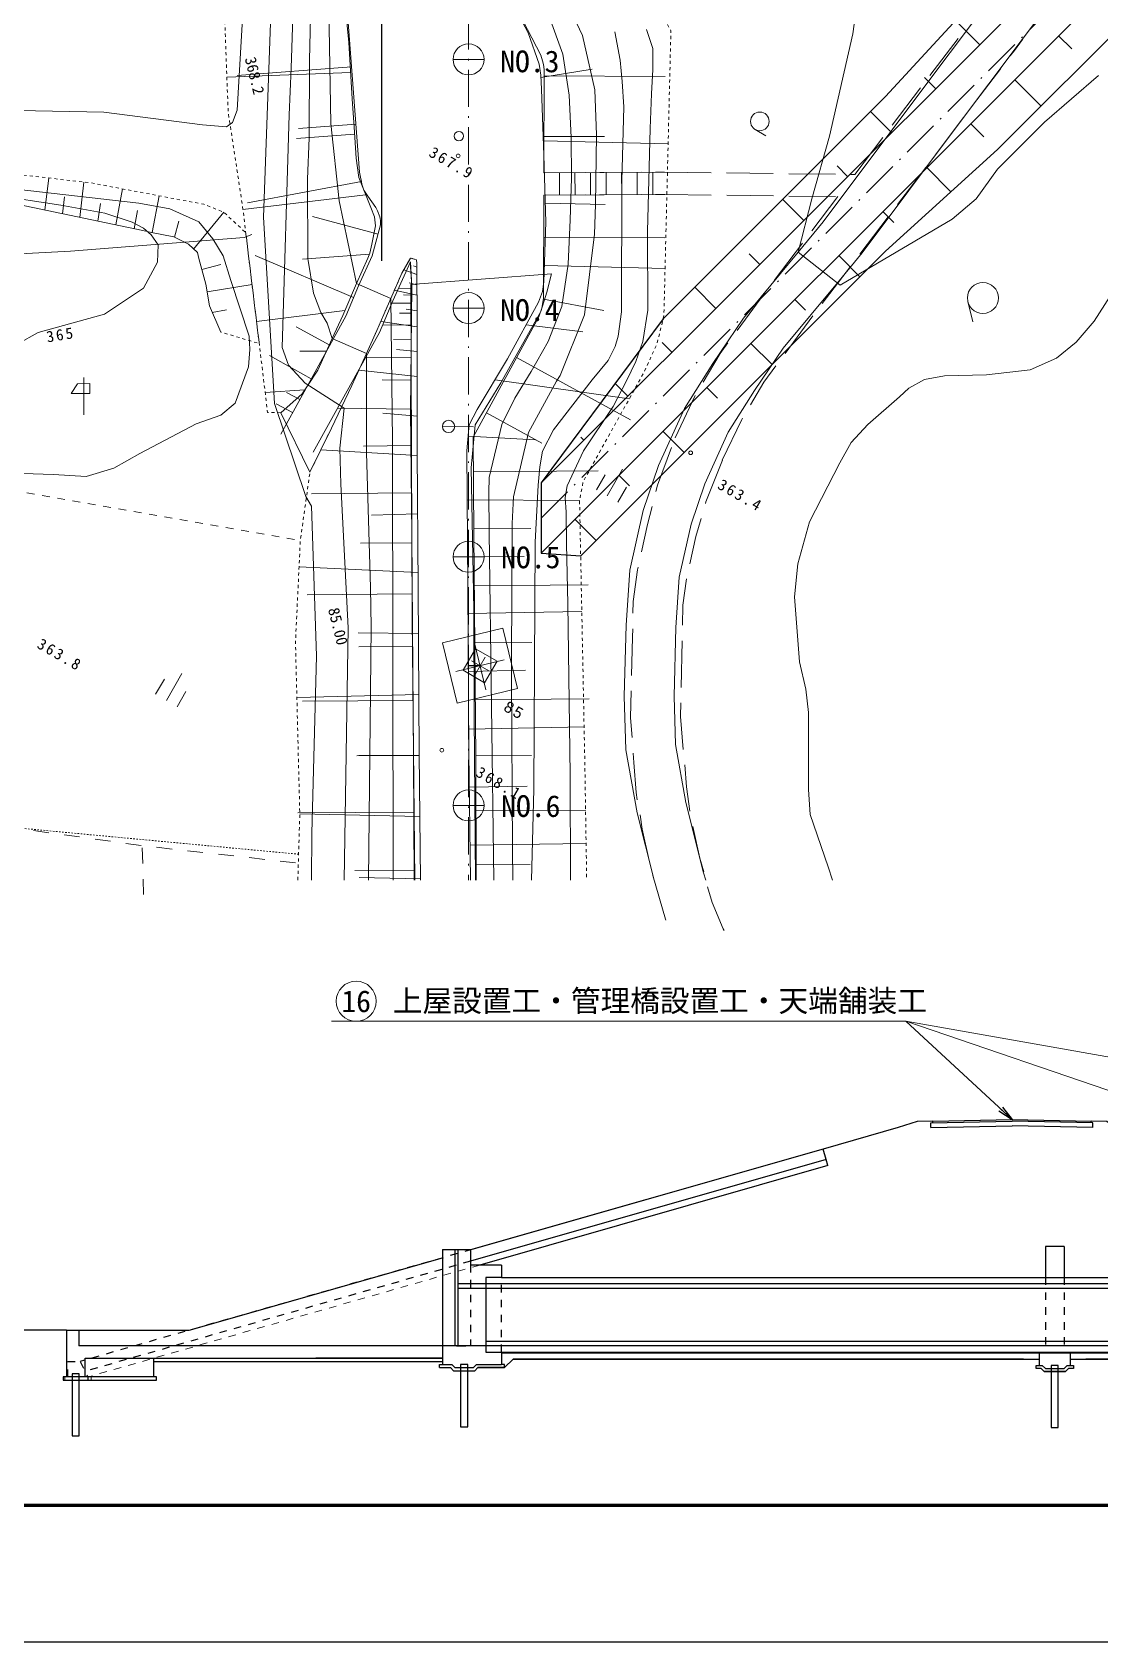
# Model space of a CAD drawing. Header units: millimetres. Extents: x -2078669 to -1085629, y -5987148 to 310365.
# Drawn here: x -1736653 to -1650778, y -4375452 to -4245998 of the extents above; entities that cross this region are included whole.
import ezdxf
from ezdxf.enums import TextEntityAlignment as Align

# ---------------------------------------------------------------- set-up
doc = ezdxf.new("R2010")
doc.units = ezdxf.units.MM
doc.header["$LTSCALE"] = 500
for name, pattern in [('561019', [1, 0.5, -0.5]), ('56201', [2.5, 1.25, -1.25]), ('56301', [0.5, 0.25, -0.25]), ('SXF_一点短鎖線', [9.25, 6, -1.5, 0.25, -1.5]), ('SXF_跳び破線', [12, 6, -6])]:
    doc.linetypes.add(name, pattern=pattern)
doc.layers.get('Defpoints').update_dxf_attribs({"color": 153})
for name, color, linetype, lineweight in [('1103000', 8, 'Continuous', 18), ('D-BGD', 7, 'Continuous', 13), ('D-BGD-数値図化', 7, 'Continuous', 13), ('D-BMK', 2, 'SXF_一点短鎖線', 13), ('D-BMK-HTXT', 7, 'Continuous', 13), ('D-BYP-STR1', 2, 'Continuous', 13), ('D-BYP-STR2', 6, 'Continuous', 25), ('D-BYP-STR3', 3, 'Continuous', 25), ('D-BYP-STR7', 2, 'Continuous', 13), ('D-BYP-STRA', 1, 'Continuous', 25), ('D-BYP-STRC', 1, 'Continuous', 13), ('D-TTL', 2, 'Continuous', 140), ('●予備設計_LP横断', 7, 'Continuous', 13)]:
    doc.layers.add(name, color=color, linetype=linetype, lineweight=lineweight)
doc.layers.add('D-WORK2', color=11, linetype='Continuous', plot=False)
doc.styles.add('MS ゴシック', font='MS Gothic.ttf')
doc.styles.add('ＭＳ ゴシック', font='MS Gothic.ttf')
doc.dimstyles.new('DIM-500-F', dxfattribs={"dimscale": 500, "dimtxt": 3.5, "dimasz": 2.5, "dimexe": 0, "dimexo": 2, "dimgap": 0.8, "dimtad": 1, "dimdec": 0, "dimzin": 0, "dimdsep": 46, "dimtxsty": 'MS ゴシック', "dimblk": 'OPEN', "dimcen": 0.1, "dimclrd": 256, "dimclre": 256, "dimclrt": 256, "dimaunit": 1, "dimadec": 4, "dimazin": 0, "dimtfac": 1, "dimtdec": 0, "dimtmove": 2, "dimatfit": 3, "dimldrblk": 'OPEN', "dimfxl": 1, "dimtolj": 1, "dimtzin": 0, "dimlwd": -1, "dimlwe": -1, "dimarcsym": 2})

# ---------------------------------------------------------------- blocks, each defined once
blk = doc.blocks.new('M2244_1')
at = {"layer": '1103000', "linetype": 'Continuous', "lineweight": 15}
blk.add_line((0, 0), (2.5, 0), dxfattribs=at)
blk.add_circle((2, 0), 0.5, dxfattribs=at)
blk = doc.blocks.new('M6334')
at = {"layer": '●予備設計_LP横断', "linetype": 'Continuous', "lineweight": 9}
for p, q in [((-1, -1.25), (-1, 0.15)), ((0, -1.25), (0, 1.25)), ((1, -1.25), (1, 0.15))]:
    blk.add_line(p, q, dxfattribs=at)
blk = doc.blocks.new('M6216')
at = {"layer": 'D-BGD-数値図化', "linetype": 'Continuous', "lineweight": 15}
for p, q in [((0.75, -1.3), (-0.75, 1.3)), ((-0.93, 0.61), (-0.97, -0.33))]:
    blk.add_line(p, q, dxfattribs=at)
at = {"layer": 'D-BGD-数値図化', "linetype": 'Continuous', "lineweight": 15, "flags": 128}
for points in [[(0.33, 0.42), (-0.97, -0.33)], [(-0.93, 0.61), (-0.07, 1.11)], [(-0.07, 1.11), (0.33, 0.42)]]:
    blk.add_lwpolyline(points, dxfattribs=at)
blk = doc.blocks.new('M6331')
at = {"layer": '●予備設計_LP横断', "linetype": 'Continuous', "lineweight": 9}
blk.add_line((0, -0.75), (1, -0.75), dxfattribs=at)
blk.add_circle((0, 0), 0.75, dxfattribs=at)
blk = doc.blocks.new('M7312')
at = {"layer": '●予備設計_LP横断', "linetype": 'Continuous', "lineweight": 20}
blk.add_circle((0, 0), 0.15, dxfattribs=at)
blk = doc.blocks.new('M5255')
at = {"layer": '●予備設計_LP横断', "linetype": 'Continuous', "lineweight": 15}
for p, q in [((-1, -1), (-1, 1)), ((-1, 1), (1, 1)), ((-0.8, 0), (0.8, 0)), ((0, -0.8), (0, 0.8)), ((1, -1), (1, 1)), ((-1, -1), (1, -1))]:
    blk.add_line(p, q, dxfattribs=at)
blk = doc.blocks.new('河川平面')
at = {"layer": 'D-BGD', "linetype": 'Continuous'}
for p, q in [((1646522, -2805984, 363586), (1648791, -2802998, 363563)), ((1652985, -2804413, 363554), (1653320, -2803972, 363550)), ((1653982, -2803074, 363533), (1653320, -2803972, 363550)), ((1599930, -2805739), (1589971, -2806111)), ((1600003, -2805286), (1590801, -2805983)), ((1615237, -2806139), (1619367, -2805472)), ((1615500, -2806016), (1625228, -2806049)), ((1649960, -2808395, 363586), (1652229, -2805409, 363562)), ((1643496, -2809964, 363618), (1645766, -2806979, 363594)), ((1600358, -2809885), (1595728, -2810234)), ((1646936, -2812378, 363618), (1649204, -2809391, 363594)), ((1600248, -2810712), (1595575, -2811046)), ((1615428, -2811239), (1625465, -2811486)), ((1615487, -2810876), (1620338, -2810885)), ((1640471, -2813945, 363650), (1642740, -2810960, 363626)), ((1575342, -2816813), (1575642, -2814225)), ((1615473, -2813810, 368400), (1625170, -2813755, 363640)), ((1615473, -2813810, 368400), (1618839, -2813791, 366748)), ((1616723, -2813802, 367786), (1616734, -2815599, 367788)), ((1617973, -2813795, 367173), (1617984, -2815592, 367175)), ((1619223, -2813788, 366559), (1619232, -2815585, 366562)), ((1619962, -2813784, 366197), (1623328, -2813765, 364544)), ((1620473, -2813782, 365946), (1620483, -2815578, 365948)), ((1621723, -2813774, 365332), (1621733, -2815571, 365335)), ((1622973, -2813767, 364719), (1622983, -2815564, 364722)), ((1624223, -2813760, 364105), (1624232, -2815557, 364108)), ((1624449, -2813759, 363994), (1625170, -2813755, 363640)), ((1625170, -2813755, 363640), (1628920, -2813802, 363642)), ((1630171, -2813817, 363643), (1633920, -2813864, 363646)), ((1635169, -2813879, 363647), (1638919, -2813925, 363649)), ((1640170, -2813942, 363650), (1640471, -2813945, 363650)), ((1643912, -2816359, 363649), (1646180, -2813372, 363626)), ((1578145, -2817398), (1578474, -2814553)), ((1581033, -2818000), (1581583, -2815101)), ((1601130, -2815569), (1591267, -2816765)), ((1600793, -2814506), (1591622, -2816213)), ((1615467, -2815606, 368410), (1625187, -2815552, 363640)), ((1615467, -2815606, 368410), (1618834, -2815587, 366758)), ((1619956, -2815581, 366207), (1623323, -2815563, 364555)), ((1624444, -2815556, 364004), (1625187, -2815552, 363640)), ((1625187, -2815552, 363640), (1628936, -2815599, 363645)), ((1630187, -2815614, 363647), (1633936, -2815661, 363653)), ((1576744, -2817105), (1576901, -2815747)), ((1579589, -2817699), (1579809, -2816263)), ((1582503, -2818307), (1582781, -2816843)), ((1583974, -2818611), (1584533, -2815660)), ((1615584, -2816247), (1620406, -2816368)), ((1635186, -2815677, 363654), (1638936, -2815723, 363660)), ((1637021, -2818481, 363684), (1639113, -2815725, 363660)), ((1585757, -2818991), (1586113, -2817690)), ((1587295, -2819939), (1589722, -2816979)), ((1602128, -2818746), (1596853, -2817328)), ((1640887, -2820340, 363681), (1643156, -2817354, 363657)), ((1615467, -2818997), (1625187, -2819024)), ((1633998, -2822465, 363719), (1636265, -2819477, 363693)), ((1600166, -2823824), (1592236, -2820464)), ((1601445, -2820341), (1596053, -2820746)), ((1587969, -2821589), (1589488, -2821194)), ((1605249, -2821998), (1604193, -2821618)), ((1605244, -2821398), (1604988, -2821297)), ((1615514, -2821254), (1625219, -2821493)), ((1637863, -2824322, 363713), (1640132, -2821335, 363689)), ((1588383, -2823370), (1591997, -2822788)), ((1605263, -2823637), (1603453, -2823238)), ((1604849, -2823101), (1603770, -2823092)), ((1605256, -2822817), (1604639, -2822669)), ((1604834, -2824292), (1603226, -2824279)), ((1604841, -2823638), (1604187, -2823632)), ((1615430, -2823958), (1620303, -2824891)), ((1631017, -2826478, 363720), (1633251, -2823467, 363720)), ((1649569, -2824171), (1649963, -2825790)), ((1588792, -2825030), (1589940, -2824822)), ((1599457, -2824893), (1592357, -2825754)), ((1605269, -2826189), (1602355, -2825755)), ((1604832, -2825098), (1603856, -2825091)), ((1605268, -2824913), (1604388, -2824765)), ((1634875, -2828330, 363720), (1637109, -2825319, 363720)), ((1598245, -2827667), (1595545, -2826185)), ((1604816, -2826069), (1602488, -2826046)), ((1604807, -2827229), (1603369, -2827222)), ((1614046, -2826024), (1618597, -2826609)), ((1596762, -2830368), (1593390, -2828510)), ((1597985, -2828152), (1595846, -2828141)), ((1605271, -2828189), (1603605, -2828006)), ((1605273, -2830189), (1600589, -2829676)), ((1604786, -2828670), (1601142, -2828629)), ((1613275, -2828671), (1622432, -2833669)), ((1604773, -2830497), (1602459, -2830470)), ((1611539, -2830453), (1622335, -2831993)), ((1596248, -2831266), (1593051, -2831480)), ((1595251, -2833098), (1593944, -2832381)), ((1595832, -2832047), (1594776, -2831475)), ((1626030, -2835115, 363720), (1627646, -2831731, 363681)), ((1594315, -2833105), (1596655, -2837882)), ((1604747, -2832812), (1598877, -2832748)), ((1605277, -2833367), (1602521, -2833135)), ((1610848, -2833112), (1615299, -2835544)), ((1609378, -2835001), (1614762, -2835280)), ((1605282, -2836546), (1597532, -2836085)), ((1604777, -2835748), (1600972, -2835786)), ((1609802, -2837863), (1619845, -2837788)), ((1604807, -2839548), (1596785, -2839619)), ((1609305, -2840105), (1618342, -2840170)), ((1605313, -2841248), (1601615, -2841332)), ((1609831, -2842447), (1614412, -2842404)), ((1604843, -2843560), (1600729, -2843594)), ((1609336, -2844683), (1613883, -2844654)), ((1605344, -2845950), (1595780, -2845494)), ((1604877, -2847674), (1596429, -2847743)), ((1609874, -2847028), (1619030, -2846951)), ((1609366, -2849261), (1618520, -2849078)), ((1607314, -2851614, 368268), (1612171, -2850432, 368268)), ((1612171, -2850432, 368268), (1613354, -2855289, 368268)), ((1605376, -2850857), (1600533, -2850804)), ((1607314, -2851614, 368268), (1608496, -2856472, 368268)), ((1609860, -2851508, 368268), (1610807, -2855395, 368268)), ((1609908, -2851604), (1614493, -2851574)), ((1626602, -2851449, 363856), (1626507, -2855197, 363957)), ((1604914, -2851905), (1600580, -2851940)), ((1608390, -2853925, 368268), (1612277, -2852978, 368268)), ((1609396, -2853902), (1614005, -2853810)), ((1608496, -2856472, 368268), (1613354, -2855289, 368268)), ((1605408, -2855763), (1595602, -2856010)), ((1604949, -2856239), (1596061, -2856309)), ((1609946, -2856193), (1619116, -2856112)), ((1609427, -2858542), (1618706, -2858357)), ((1604982, -2860675), (1600428, -2860711)), ((1605441, -2860668), (1600586, -2860677)), ((1609989, -2860693), (1614484, -2860659)), ((1609470, -2863214), (1614131, -2863131)), ((1605004, -2865233), (1595670, -2865277)), ((1605497, -2865572), (1595837, -2865363)), ((1610005, -2865120), (1618842, -2865078)), ((1575653, -2866880, 364461), (1574415, -2866708, 364475)), ((1578129, -2867225, 364434), (1576891, -2867053, 364448)), ((1580605, -2867568, 364408), (1579367, -2867396, 364421)), ((1583081, -2867913, 364381), (1581843, -2867740, 364394)), ((1583202, -2869356, 364384), (1583162, -2868106, 364380)), ((1585566, -2868191, 364398), (1584323, -2868054, 364389)), ((1588050, -2868468, 364416), (1586808, -2868330, 364407)), ((1590535, -2868745, 364434), (1589292, -2868607, 364425)), ((1609523, -2867887), (1618867, -2867740)), ((1593019, -2869022, 364452), (1591777, -2868884, 364443)), ((1595503, -2869299, 364470), (1594261, -2869161, 364461)), ((1605024, -2869893), (1600256, -2869920)), ((1610026, -2869458), (1614364, -2869436)), ((1583279, -2871855, 364390), (1583240, -2870605, 364387)), ((1605553, -2870600), (1600622, -2870473))]:
    blk.add_line(p, q, dxfattribs=at)
at = {"layer": 'D-BGD', "linetype": '56201'}
blk.add_line((1567716, -2838462), (1595880, -2843378), dxfattribs=at)
at = {"layer": 'D-BGD', "linetype": 'Continuous', "flags": 128}
for points, elevation in [([(1571816, -2808782), (1580064, -2808936), (1588015, -2809947), (1589942, -2810097), (1590428, -2809759), (1590808, -2808776), (1591696, -2793578)], 363000), ([(1592920, -2817369), (1593566, -2799486)], 364000), ([(1595288, -2801281), (1595145, -2805403), (1594985, -2809136), (1594431, -2827854), (1594934, -2829288), (1596266, -2830738), (1599413, -2832727), (1599069, -2835951), (1599132, -2838861), (1599726, -2850404), (1599394, -2870692)], 365000), ([(1615902, -2801242), (1616987, -2804270), (1617505, -2807574), (1617667, -2810962), (1617685, -2814239), (1617595, -2817581), (1617430, -2821159), (1616926, -2824563), (1615817, -2827379), (1614442, -2829779), (1613143, -2831942), (1612088, -2834040), (1611064, -2838310), (1611049, -2839507), (1611080, -2842705), (1611439, -2870692)], 367000), ([(1616301, -2797929), (1618572, -2802762), (1619578, -2807144), (1619707, -2810758), (1619619, -2816361), (1619548, -2818752), (1618746, -2825238), (1616774, -2830101), (1616479, -2830571), (1614246, -2834704), (1613037, -2839875), (1612929, -2842014), (1612886, -2846153), (1612867, -2854358), (1612936, -2868251), (1612984, -2870692)], 366000), ([(1614484, -2870692), (1614656, -2863391), (1614767, -2843521), (1615022, -2838930), (1615132, -2837467), (1615370, -2836203), (1616251, -2834477), (1619367, -2830469), (1620631, -2828907), (1621217, -2827785), (1621453, -2826950), (1621716, -2824988), (1621746, -2814441), (1621891, -2808510), (1621764, -2806453), (1621613, -2804739), (1621190, -2802460)], 365000), ([(1617599, -2870692), (1617587, -2862237), (1617398, -2848462), (1617298, -2843650), (1617254, -2841110), (1617195, -2839910), (1617331, -2838990), (1618667, -2836156), (1621033, -2832597), (1622123, -2830541), (1622861, -2828972), (1623422, -2827373), (1623830, -2824847), (1623796, -2818518), (1624032, -2810240), (1624125, -2807468), (1624236, -2805489), (1624244, -2803817), (1623725, -2802293)], 364000), ([(1640984, -2797690), (1640322, -2802625), (1638441, -2810863), (1637036, -2815889), (1635922, -2820190), (1639314, -2822834), (1648307, -2817541), (1650240, -2815906), (1651945, -2813512), (1655746, -2809743), (1660081, -2805985)], 363000), ([(1601205, -2738696), (1600819, -2752402), (1600282, -2762864), (1599943, -2767240), (1596557, -2767553), (1596737, -2778596), (1597033, -2793887), (1596801, -2798268), (1596698, -2801298), (1596605, -2804750), (1596599, -2811008), (1596447, -2814317), (1596478, -2820692), (1596952, -2823497), (1597518, -2825046), (1598028, -2825906), (1598453, -2827121), (1601191, -2828349), (1601198, -2836316)], 366000), ([(1603298, -2835363), (1603152, -2823926), (1600406, -2822719), (1598998, -2816058), (1598329, -2809840), (1598049, -2792840), (1598377, -2788050), (1601762, -2787733), (1602661, -2771476), (1603042, -2760850), (1603554, -2748138), (1603478, -2740041)], 367000), ([(1573016, -2815125), (1582878, -2816256), (1585379, -2816702), (1587719, -2817760), (1588852, -2819105), (1589665, -2820479), (1590300, -2822461), (1591760, -2826938), (1591808, -2828030), (1591713, -2829409), (1590652, -2832346), (1589479, -2833296), (1587507, -2833992), (1582971, -2836376), (1580871, -2837563), (1578664, -2838241), (1576031, -2838060), (1571076, -2837910)], 364000), ([(1571316, -2815613), (1576623, -2816402), (1580153, -2817060), (1582348, -2817764), (1583269, -2818250), (1583884, -2818809), (1584434, -2819612), (1584379, -2820991), (1583266, -2823091), (1580132, -2825171), (1574798, -2826654), (1573166, -2827575)], 365000), ([(1596775, -2870692), (1596802, -2866934), (1597170, -2852663), (1596777, -2840616), (1596317, -2839829), (1593800, -2832351), (1592920, -2817369)], 364000), ([(1663960, -2819125), (1659732, -2825733), (1658284, -2827421), (1656709, -2828707), (1654580, -2829662), (1651067, -2830059), (1647704, -2830148), (1646078, -2830439), (1644825, -2831129), (1644065, -2831825), (1641530, -2834059), (1640186, -2835506), (1639283, -2837144), (1636833, -2841871), (1635903, -2845269), (1635616, -2847909), (1636019, -2853127), (1636532, -2855344), (1636760, -2857217), (1636744, -2859725), (1636743, -2863397), (1636878, -2865417), (1638327, -2869629), (1638689, -2870692)], 363000), ([(1609965, -2870692), (1609856, -2857470), (1609831, -2848963), (1609635, -2837536), (1609957, -2834089), (1612007, -2830709), (1615218, -2824951), (1615701, -2823403), (1616094, -2821932), (1604768, -2822778), (1604868, -2849661), (1605095, -2870692)], 368000), ([(1601198, -2836316), (1601533, -2847151), (1601567, -2850329), (1601531, -2855506), (1601358, -2870692)], 366000), ([(1603298, -2835363), (1603352, -2870692)], 367000)]:
    blk.add_lwpolyline(points, dxfattribs=dict(at, elevation=elevation))
for points in [[(1609555, -2870692), (1609439, -2860466), (1609352, -2847151), (1609279, -2836167), (1609409, -2834630), (1609457, -2834072), (1610099, -2832855), (1612556, -2828756), (1615029, -2824221), (1615363, -2823344), (1615471, -2822577), (1615628, -2817764), (1615472, -2812388), (1615273, -2807092), (1615231, -2805958), (1615082, -2805064), (1614196, -2802555), (1611544, -2797523)], [(1599233, -2797877), (1599793, -2803334), (1600051, -2807845), (1600214, -2810142), (1600362, -2812627), (1600577, -2814198), (1601541, -2816587), (1601839, -2817345), (1601935, -2818079), (1601640, -2819554), (1601477, -2820270), (1601300, -2820669), (1600406, -2822719), (1599288, -2825281), (1598453, -2827121), (1597295, -2829674), (1596467, -2830934), (1596032, -2831595), (1594315, -2833105)], [(1609120, -2789483), (1609275, -2792488), (1609448, -2793437), (1609990, -2794678), (1610785, -2796134), (1611544, -2797523), (1614196, -2802555), (1615082, -2805064), (1615231, -2805958), (1615273, -2807092), (1615472, -2812388), (1615628, -2817764), (1615471, -2822577), (1615363, -2823344), (1615029, -2824221), (1612556, -2828756), (1610099, -2832855), (1609457, -2834072), (1609409, -2834630), (1609279, -2836167)], [(1598643, -2790764), (1599233, -2797877), (1599793, -2803334), (1600051, -2807845), (1600214, -2810142), (1600362, -2812627)], [(1624340, -2870692), (1622973, -2865288), (1622060, -2860204), (1621936, -2855896), (1622101, -2850193), (1622392, -2845766), (1623449, -2840970), (1624701, -2837344), (1626776, -2832753), (1629062, -2829134), (1631526, -2825504), (1635922, -2820190), (1637930, -2817762), (1645470, -2807698), (1656020, -2793627), (1659220, -2796026)], [(1659220, -2796026), (1648671, -2810097), (1641073, -2820237), (1639084, -2822643), (1634729, -2827907), (1632408, -2831326), (1630307, -2834654), (1628422, -2838824), (1627305, -2842057), (1626363, -2846332), (1626097, -2850383), (1625937, -2855896), (1626050, -2859790), (1626886, -2864443), (1628320, -2870115), (1628491, -2870692)], [(1601300, -2820669), (1601477, -2820270), (1601640, -2819554), (1601935, -2818079), (1601839, -2817345), (1601541, -2816587), (1600577, -2814198), (1600362, -2812627)], [(1589474, -2826612), (1588565, -2824502), (1588283, -2822751), (1587727, -2820695), (1587601, -2820228), (1586887, -2819551), (1585712, -2818968), (1583903, -2818596), (1583211, -2818454), (1572567, -2816234)], [(1597295, -2829674), (1598453, -2827121), (1599288, -2825281), (1600406, -2822719), (1601300, -2820669)], [(1605279, -2836193), (1605268, -2824224), (1605257, -2823006), (1605242, -2821092), (1605218, -2820799), (1605039, -2820747), (1604740, -2820660), (1604050, -2821868)], [(1605218, -2820799), (1605242, -2821092), (1605257, -2823006), (1605268, -2824224), (1605279, -2836193), (1605352, -2847182), (1605440, -2860501), (1605554, -2870692)], [(1604050, -2821868), (1603152, -2823926), (1602029, -2826500), (1601191, -2828349), (1600028, -2830914)], [(1597295, -2829674), (1596467, -2830934), (1596032, -2831595), (1594315, -2833105)], [(1596655, -2837882), (1598383, -2834339), (1599187, -2832662), (1600028, -2830914)], [(1605554, -2870692), (1605440, -2860501), (1605352, -2847182), (1605279, -2836193)], [(1609279, -2836167), (1609352, -2847151), (1609439, -2860466), (1609555, -2870692)]]:
    blk.add_lwpolyline(points, dxfattribs=at)
at = {"layer": 'D-BGD', "linetype": '561019', "flags": 128}
for points in [[(1618950, -2620514), (1618959, -2621129), (1618665, -2658302), (1618663, -2658627), (1618571, -2661701), (1617747, -2689368), (1618403, -2710987), (1619104, -2730441), (1619135, -2731637), (1619943, -2763133), (1618853, -2786511), (1619008, -2789521), (1619927, -2791602), (1625688, -2802391), (1625125, -2825293), (1624564, -2827572), (1623496, -2829911), (1618630, -2838640), (1618342, -2840170), (1618771, -2861642), (1618913, -2870692)], [(1594315, -2833105), (1593657, -2833087), (1593245, -2833076), (1591237, -2816520), (1590511, -2811759), (1590076, -2808915), (1589638, -2797190), (1589292, -2787903), (1587476, -2757692), (1587519, -2740005), (1586896, -2733447), (1584831, -2727803), (1583142, -2724109), (1580537, -2721142), (1580880, -2720687), (1582125, -2719028), (1582140, -2719008)], [(1567995, -2832245), (1567974, -2832711), (1567871, -2835006), (1567768, -2837301), (1567716, -2838462), (1548802, -2836189), (1548064, -2835767), (1546959, -2833530), (1540596, -2813201), (1540819, -2811599), (1541239, -2810855), (1543041, -2810497), (1565563, -2813058), (1579038, -2814619), (1588127, -2816341), (1589722, -2816979), (1591491, -2818614), (1592574, -2827541), (1591875, -2827332), (1589592, -2826648), (1589474, -2826612)], [(1595680, -2870692), (1595837, -2865363), (1595490, -2851562), (1595880, -2843378), (1596369, -2839911), (1596655, -2837882), (1598383, -2834339), (1599187, -2832662), (1600028, -2830914), (1601191, -2828349), (1602029, -2826500), (1603152, -2823926), (1604050, -2821868), (1604740, -2820660), (1605039, -2820747), (1605218, -2820799)]]:
    blk.add_lwpolyline(points, dxfattribs=at)
at = {"layer": 'D-BGD', "linetype": 'Continuous', "elevation": 364000}
blk.add_lwpolyline([(1591993, -2818779), (1591375, -2819012), (1577397, -2820113), (1547220, -2821683), (1542344, -2822340), (1541725, -2822734), (1541431, -2823246), (1541625, -2824073), (1549542, -2842326), (1549749, -2842988), (1549813, -2843520), (1549682, -2843848), (1549481, -2844056), (1549201, -2844102), (1543596, -2843960), (1543024, -2844093), (1542758, -2844436), (1542552, -2844975), (1541772, -2853696), (1540733, -2870692)], dxfattribs=at)
at = {"layer": 'D-BGD', "linetype": 'Continuous', "extrusion": (-0.1651, 0.015481, 0.986155), "elevation": 54550}
blk.add_lwpolyline([(2670767, 1897526), (2660791, 1896682), (2658841, 1896380)], dxfattribs=at)
at = {"layer": 'D-BGD', "linetype": 'Continuous', "extrusion": (0.078534, -0.058252, 0.995208), "elevation": 654714}
blk.add_lwpolyline([(-1303459, -2944228), (-1300783, -2943942), (-1299725, -2943942)], dxfattribs=at)
at = {"layer": 'D-BGD', "linetype": 'Continuous', "extrusion": (0.084581, -0.062761, 0.994438), "elevation": 677487}
blk.add_lwpolyline([(-1302104, -2943536), (-1300017, -2943308), (-1298367, -2943308)], dxfattribs=at)
at = {"layer": 'D-BGD', "linetype": 'Continuous', "extrusion": (-0.200438, 0.108043, 0.973731), "elevation": -279023}
blk.add_lwpolyline([(1723899, 2790533), (1720273, 2790358), (1720153, 2790362)], dxfattribs=at)
at = {"layer": 'D-BGD', "linetype": 'Continuous', "extrusion": (-0.380823, 0.153873, 0.911755), "elevation": -723854}
blk.add_lwpolyline([(2024077, 2492558), (2023562, 2492480), (2020334, 2492382)], dxfattribs=at)
at = {"layer": 'D-BGD', "linetype": 'Continuous', "extrusion": (-0.20398, 0.109739, 0.972805), "elevation": -289944}
blk.add_lwpolyline([(1726146, 2788030), (1729709, 2788461), (1729866, 2788496)], dxfattribs=at)
at = {"layer": 'D-BGD', "linetype": 'Continuous', "extrusion": (0.902336, -0.203961, 0.379722), "elevation": 2183106}
blk.add_lwpolyline([(-2416403, -502685), (-2414141, -502652), (-2412657, -502751)], dxfattribs=at)
at = {"layer": 'D-BGD', "linetype": 'Continuous', "extrusion": (0.682661, -0.160709, 0.712844), "elevation": 1827518}
blk.add_lwpolyline([(-2392919, -1338676), (-2394430, -1338565), (-2396664, -1338610)], dxfattribs=at)
at = {"layer": 'D-BGD', "linetype": 'Continuous', "extrusion": (0.00747, -0.013079, 0.999887), "elevation": 413220}
blk.add_lwpolyline([(1619866, -2844073), (1619876, -2843115), (1620244, -2840569), (1620291, -2840355)], dxfattribs=at)
at = {"layer": 'D-BGD', "linetype": 'Continuous', "extrusion": (0.004569, -0.014872, 0.999879), "elevation": 413644}
blk.add_lwpolyline([(1625261, -2840633), (1624961, -2842743), (1624941, -2844363)], dxfattribs=at)
at = {"layer": 'D-BGD', "linetype": 'Continuous', "extrusion": (0.945592, -0.014998, 0.325009), "elevation": 1695340}
blk.add_lwpolyline([(-2828141, -197809), (-2825072, -197894), (-2824392, -197884)], dxfattribs=at)
at = {"layer": 'D-BGD', "linetype": '56301', "flags": 128}
blk.add_lwpolyline([(1543369, -2853537), (1552883, -2853332), (1555428, -2864192), (1556808, -2864965), (1595742, -2868610)], dxfattribs=at)
at = {"layer": 'D-BGD', "linetype": 'Continuous', "extrusion": (0.339856, 0.016343, 0.940336), "elevation": 846995}
blk.add_lwpolyline([(-2933861, -1271017), (-2932278, -1270952), (-2930119, -1271120)], dxfattribs=at)
at = {"layer": 'D-BGD', "linetype": 'Continuous', "extrusion": (0.34814, 0.016556, 0.937296), "elevation": 860117}
blk.add_lwpolyline([(-2930482, -1268727), (-2931557, -1268644), (-2934226, -1268759)], dxfattribs=at)
at = {"layer": 'D-BGD', "linetype": 'Continuous', "extrusion": (0.018728, -0.014268, 0.999723), "elevation": 435083}
blk.add_lwpolyline([(-1294797, -3017370), (-1294393, -3016960), (-1292578, -3015332), (-1292033, -3014836)], dxfattribs=at)
at = {"layer": 'D-BGD', "linetype": 'Continuous', "extrusion": (-0.038001, -0.020124, 0.999075), "elevation": 359387}
blk.add_lwpolyline([(3290062, 114086), (3291682, 113388), (3293551, 112714)], dxfattribs=at)
at = {"layer": 'D-BGD', "linetype": 'Continuous', "extrusion": (0.013318, -0.012024, 0.999839), "elevation": 419917}
blk.add_lwpolyline([(1618955, -2864271), (1618382, -2861745), (1618217, -2860597)], dxfattribs=at)
at = {"layer": 'D-BGD', "linetype": 'Continuous', "extrusion": (-0.038127, -0.024926, 0.998962), "elevation": 372902}
blk.add_lwpolyline([(3289697, -189521), (3292158, -190443), (3293230, -190773)], dxfattribs=at)
at = {"layer": 'D-BGD', "linetype": 'Continuous', "extrusion": (0.046205, 0.000400853, 0.998932), "elevation": 437343}
blk.add_lwpolyline([(-2887918, -1581778), (-2887814, -1581734), (-2884310, -1580761)], dxfattribs=at)
at = {"layer": 'D-BGD', "linetype": 'Continuous', "extrusion": (0.02848, -0.006558, 0.999573), "elevation": 428866}
blk.add_lwpolyline([(-2432560, -2219810), (-2433708, -2220448), (-2435570, -2221794), (-2435675, -2221885)], dxfattribs=at)
at = {"layer": 'D-BGD', "linetype": 'Continuous'}
for points in [[(1615473, -2813810, 368400), (1615503, -2805510, 368350), (1615442, -2805095, 368370), (1615373, -2804813, 368380), (1615226, -2804347, 368420), (1610224, -2794667, 368260), (1609794, -2793590, 368280), (1609534, -2792437, 368300), (1609236, -2777605, 368510), (1609158, -2758979, 368490), (1609245, -2738601, 368470), (1609119, -2714860, 368280), (1609038, -2675632, 368370), (1609172, -2662075, 368370), (1609082, -2627858, 368360), (1609044, -2620514, 368307)], [(1599683, -2801007, 367550), (1600652, -2813768, 368170), (1600732, -2814171, 368170), (1600797, -2814520, 368150), (1600835, -2814715, 368140), (1600981, -2815203, 368140), (1601316, -2815684, 368160), (1601961, -2816608, 368160), (1602086, -2816853, 368160), (1602268, -2817338, 368150), (1602291, -2817478, 368130), (1602327, -2817637, 368130), (1602323, -2818004, 368110), (1601655, -2820492, 368100), (1600561, -2822897, 367870), (1599533, -2825328, 367040), (1594299, -2834834, 364580)], [(1615473, -2813810, 368400), (1615503, -2805510, 368350), (1615442, -2805095, 368370), (1615373, -2804813, 368380), (1615226, -2804347, 368420), (1610224, -2794667, 368260), (1609794, -2793590, 368280), (1609534, -2792437, 368300)], [(1601655, -2820492, 368100), (1602323, -2818004, 368110), (1602327, -2817637, 368130), (1602291, -2817478, 368130), (1602268, -2817338, 368150), (1602086, -2816853, 368160), (1601961, -2816608, 368160), (1601316, -2815684, 368160), (1600981, -2815203, 368140), (1600835, -2814715, 368140), (1600797, -2814520, 368150), (1600732, -2814171, 368170), (1600652, -2813768, 368170), (1599683, -2801007, 367550)], [(1609775, -2835079, 368450), (1615069, -2825388, 368460), (1615293, -2824698, 368490), (1615447, -2823887, 368460), (1615467, -2815606, 368410)], [(1610029, -2870692, 368481), (1609985, -2860841, 368450), (1609837, -2842878, 368380), (1609775, -2835079, 368450), (1615069, -2825388, 368460), (1615293, -2824698, 368490), (1615447, -2823887, 368460), (1615467, -2815606, 368410)], [(1601655, -2820492, 368100), (1600561, -2822897, 367870), (1599533, -2825328, 367040), (1594299, -2834834, 364580)], [(1604736, -2820971, 368260), (1603309, -2824096, 367870), (1602238, -2826641, 367040), (1596925, -2836286, 364580)], [(1604736, -2820971, 368260), (1604850, -2822940, 368310), (1604747, -2832951, 368450), (1604840, -2842923, 368380), (1604984, -2860873, 368450), (1605028, -2870692, 368481)], [(1604747, -2832951, 368450), (1604840, -2842923, 368380), (1604984, -2860873, 368450), (1605028, -2870692, 368481)], [(1609775, -2835079, 368450), (1609837, -2842878, 368380), (1609985, -2860841, 368450), (1610029, -2870692, 368481)]]:
    blk.add_polyline3d(points, dxfattribs=at)
for centre, radius in [((1608634, -2810859, 368210), 375), ((1650783, -2823876), 1250)]:
    blk.add_circle(centre, radius, dxfattribs=at)
at = {"layer": 'D-BGD', "linetype": 'Continuous', "lineweight": 9, "xscale": 1000, "yscale": 1000, "zscale": 1000, "rotation": 330.1091246385173}
for name, p in [('M6331', (1632842, -2809672)), ('M6334', (1621182, -2838716)), ('M6334', (1585734, -2855166))]:
    blk.add_blockref(name, p, dxfattribs=at)
at = {"layer": 'D-BGD', "linetype": 'Continuous', "lineweight": 20, "xscale": 1000, "yscale": 1000, "zscale": 1000, "rotation": 330.1091246385173}
for p in [(1608578, -2812448, 367859), (1627278, -2836320, 363380), (1607263, -2860247, 368080)]:
    blk.add_blockref('M7312', p, dxfattribs=at)
at = {"layer": 'D-BGD', "linetype": 'Continuous', "lineweight": 15, "xscale": 1000, "yscale": 1000, "zscale": 1000}
for name, p, rotation in [('M6216', (1578458, -2831762), 330.1091246385173), ('M2244_1', (1609805, -2834247), 178.8475168330848), ('M5255', (1610336, -2853450, 368268), 330.1091246385173)]:
    blk.add_blockref(name, p, dxfattribs=dict(at, rotation=rotation))
at = {"layer": 'D-BGD', "linetype": 'Continuous', "style": 'MS ゴシック'}
for s, rotation, p in [('368.2', 283.66942, (1591410, -2804612)), ('85.00', 284.10912, (1598104, -2848906))]:
    blk.add_text(s, height=900, rotation=rotation, dxfattribs=at).set_placement(p)
at = {"layer": 'D-BGD', "linetype": 'Continuous', "char_height": 900, "attachment_point": 7, "line_spacing_factor": 0.722892, "style": 'MS ゴシック'}
for s, insert, rotation in [('\\T1.287;367.9', (1606139, -2812445), 330.10912), ('\\T1.257;365', (1575538, -2827468), 9.29512), ('\\T1.281;363.4', (1629363, -2839171), 330.10912), ('\\T1.284;363.8', (1574620, -2851981, -2194), 330.10912), ('{\\Fworking|c128;\\T1.25;85}', (1612155, -2857029), 330.10912), ('\\T1.315;368.1', (1609916, -2862302, 368080), 330.10912)]:
    blk.add_mtext(s, dxfattribs=dict(at, insert=insert, rotation=rotation))
blk = doc.blocks.new('_Open')
at = {"color": 0, "linetype": 'ByBlock', "lineweight": -2}
for p, q in [((-1, 0.17), (0, 0)), ((-1, -0.17), (0, 0)), ((0, 0), (-1, 0))]:
    blk.add_line(p, q, dxfattribs=at)

msp = doc.modelspace()

# ---------------------------------------------------------------- linework, layer by layer
at = {"layer": 'D-BMK'}
msp.add_line((-1695712.2, -4285080.4), (-1648584.6, -4237952.7), dxfattribs=at)
at = {"layer": 'D-BMK', "linetype": 'SXF_一点短鎖線', "flags": 128}
msp.add_lwpolyline([(-1701552.5, -4064013.4), (-1701552.5, -4314191.7)], dxfattribs=at)
msp.add_lwpolyline([(-1701552.5, -4064013.4), (-1701552.5, -4314191.7)], dxfattribs=at)
at = {"layer": 'D-BMK-HTXT', "color": 7, "linetype": 'Continuous', "lineweight": 13}
for p, q in [((-1702802.5, -4248186.7, 329093), (-1700302.5, -4248186.7, -329093)), ((-1702802.5, -4268186.7, 329093), (-1700302.5, -4268186.7, -329093)), ((-1702802.5, -4288186.7, 329093), (-1700302.5, -4288186.7, -329093)), ((-1702802.5, -4308186.7, 329093), (-1700302.5, -4308186.7, -329093))]:
    msp.add_line(p, q, dxfattribs=at)
for centre in [(-1701552.5, -4248186.7, 0), (-1701552.5, -4268186.7, 0), (-1701552.5, -4288186.7, 0), (-1701552.5, -4308186.7, 0)]:
    msp.add_circle(centre, 1250, dxfattribs=at)
at = {"layer": 'D-BYP-STR1'}
for p, q in [((-1660454.5, -4246994.2), (-1662385.6, -4245063.1)), ((-1654090.5, -4246287.1), (-1653029.8, -4247347.8)), ((-1663990, -4250529.7), (-1664885.1, -4249634.6)), ((-1657626, -4249822.6), (-1655504.7, -4251943.9)), ((-1667525.5, -4254065.3), (-1669222.6, -4252368.2)), ((-1661161.6, -4253358.2), (-1660102, -4254417.7)), ((-1671061.1, -4257600.8), (-1671909.6, -4256752.3)), ((-1664697.1, -4256893.7), (-1662752.3, -4258838.5)), ((-1674596.6, -4261136.3), (-1676293.7, -4259439.3)), ((-1668232.6, -4260429.2), (-1667347.4, -4261314.5)), ((-1678132.1, -4264671.9), (-1678980.7, -4263823.3)), ((-1671768.2, -4263964.8), (-1670071.1, -4265661.8)), ((-1681667.7, -4268207.4), (-1683364.7, -4266510.3)), ((-1675303.7, -4267500.3), (-1674455.2, -4268348.8)), ((-1685203.2, -4271742.9), (-1685978.2, -4270967.9)), ((-1678839.2, -4271035.8), (-1677142.2, -4272732.9)), ((-1688738.7, -4275278.5), (-1689767.3, -4274249.9)), ((-1682374.8, -4274571.4), (-1681526.3, -4275419.9)), ((-1685910.3, -4278106.9), (-1684213.3, -4279804)), ((-1692274.3, -4278814), (-1692527.8, -4278560.5)), ((-1689445.8, -4281642.4), (-1688597.3, -4282491)), ((-1692981.4, -4285178), (-1691284.3, -4286875))]:
    msp.add_line(p, q, dxfattribs=at)
at = {"layer": 'D-BYP-STR2'}
for p, q in [((-1650584.6, -4237124.3), (-1695712.2, -4282252)), ((-1646584.6, -4238781.2), (-1695712.2, -4287908.8)), ((-1643584.6, -4240023.8), (-1658995.2, -4255434.4)), ((-1668025.9, -4251171.5), (-1658995.2, -4241391.4)), ((-1668025.9, -4263616.5), (-1658995.2, -4255434.4)), ((-1685903.8, -4269049.4), (-1695712.2, -4282252)), ((-1695712.2, -4282252, -354000), (-1695712.2, -4287908.8, -354000)), ((-1695712.2, -4287908.8), (-1692534.6, -4288125.3)), ((-1703653.4, -4343899.6, 708000), (-1701403.4, -4343899.6, 708000)), ((-1703653.4, -4343899.6, 708000), (-1703653.4, -4353149.6, 708000)), ((-1702653.4, -4343899.6, 708000), (-1702653.4, -4351649.6, 708000)), ((-1702403.4, -4343899.6, 708000), (-1702403.4, -4351649.6, 708000)), ((-1701403.4, -4343899.6, 708000), (-1701403.4, -4345149.6, 708000)), ((-1655153.4, -4343649.6, 708000), (-1655153.4, -4346149.6, 708000)), ((-1653653.4, -4343649.6, 708000), (-1655153.4, -4343649.6, 708000)), ((-1653653.4, -4343649.6, 708000), (-1653653.4, -4346149.6, 708000)), ((-1724039.8, -4350399.6, 708000), (-1703653.4, -4344575, 708000)), ((-1698903.4, -4345149.6, 708000), (-1701403.4, -4345149.6, 708000)), ((-1698903.4, -4345149.6, 708000), (-1698903.4, -4346149.6, 708000)), ((-1700153.4, -4346649.6, 708000), (-1702403.4, -4346649.6, 708000)), ((-1700153.4, -4347024.6, 708000), (-1702403.4, -4347024.6, 708000)), ((-1642404.2, -4346649.6, 708000), (-1700153.4, -4346649.6, 708000)), ((-1642404.2, -4347024.6, 708000), (-1700153.4, -4347024.6, 708000)), ((-1698903.4, -4346149.6, 708000), (-1643654.2, -4346149.6, 708000)), ((-1733903.4, -4350399.6, 708000), (-1739153.5, -4350399.6, 708000)), ((-1733903.4, -4350399.6, 708000), (-1733903.4, -4351649.6, 708000)), ((-1733903.4, -4350399.6, 708000), (-1724039.8, -4350399.6, 708000)), ((-1732903.4, -4350399.6, 708000), (-1732903.4, -4351649.6, 708000)), ((-1733903.4, -4351649.6, 708000), (-1733903.4, -4354149.6, 708000)), ((-1700153.4, -4351649.6, 708000), (-1732903.4, -4351649.6, 708000)), ((-1702528.4, -4351649.6, 708000), (-1701778.4, -4351649.6, 708000)), ((-1700153.4, -4351274.6, 708000), (-1642404.2, -4351274.6, 708000)), ((-1642404.2, -4351649.6, 708000), (-1700153.4, -4351649.6, 708000)), ((-1698903.4, -4352149.6, 708000), (-1698903.4, -4353149.6, 708000)), ((-1698903.4, -4352149.6, 708000), (-1643654.2, -4352149.6, 708000)), ((-1698903.4, -4352224.6, 708000), (-1643654.2, -4352224.6, 708000)), ((-1655653.4, -4352224.6, 708000), (-1655653.4, -4353224.6, 708000)), ((-1653153.4, -4352224.6, 708000), (-1655653.4, -4352224.6, 708000)), ((-1653153.4, -4352224.6, 708000), (-1653153.4, -4353224.6, 708000)), ((-1732403.4, -4352649.6, 708000), (-1703653.4, -4352649.6, 708000)), ((-1732403.4, -4354149.6, 708000), (-1732403.4, -4352649.6, 708000)), ((-1726903.4, -4352649.6, 708000), (-1726903.4, -4354149.6, 708000)), ((-1726903.4, -4352899.6, 708000), (-1703653.4, -4352899.6, 708000)), ((-1703653.4, -4352649.6, 708000), (-1713846.3, -4352649.6, 708000)), ((-1703007, -4353399.6, 708000), (-1702757, -4353649.6, 708000)), ((-1702653.4, -4353399.6, 708000), (-1701153.4, -4353399.6, 708000)), ((-1701049.9, -4353649.6, 708000), (-1700799.9, -4353399.6, 708000)), ((-1698653.4, -4353399.6, 708000), (-1700799.9, -4353399.6, 708000)), ((-1697978.4, -4352724.6, 708000), (-1698653.4, -4353399.6, 708000)), ((-1698653.4, -4353399.6, 708000), (-1697978.4, -4352724.6, 708000)), ((-1656903.4, -4352724.6, 708000), (-1697978.4, -4352724.6, 708000)), ((-1697978.4, -4352724.6, 708000), (-1655653.4, -4352724.6, 708000)), ((-1655507, -4353474.6, 708000), (-1655257, -4353724.6, 708000)), ((-1653549.9, -4353724.6, 708000), (-1653299.9, -4353474.6, 708000)), ((-1653153.4, -4352724.6, 708000), (-1646329.2, -4352724.6, 708000)), ((-1646329.2, -4352724.6, 708000), (-1651903.4, -4352724.6, 708000)), ((-1732403.4, -4354149.6, 708000), (-1733903.4, -4354149.6, 708000)), ((-1726903.4, -4354149.6, 708000), (-1732403.4, -4354149.6, 708000)), ((-1702757, -4353649.6, 708000), (-1701049.9, -4353649.6, 708000)), ((-1655257, -4353724.6, 708000), (-1653549.9, -4353724.6, 708000))]:
    msp.add_line(p, q, dxfattribs=at)
at = {"layer": 'D-BYP-STR2', "linetype": 'SXF_跳び破線', "ltscale": 0.2}
for p, q in [((-1701403.4, -4345149.6, 708000), (-1701403.4, -4351649.6, 708000)), ((-1698903.4, -4352149.6, 708000), (-1698903.4, -4346149.6, 708000)), ((-1655153.4, -4346149.6, 708000), (-1655153.4, -4352224.6, 708000)), ((-1653653.4, -4346149.6, 708000), (-1653653.4, -4352224.6, 708000))]:
    msp.add_line(p, q, dxfattribs=at)
at = {"layer": 'D-BYP-STR2'}
for points in [[(-1668025.9, -4251171.5), (-1685903.8, -4269049.4)], [(-1668025.9, -4263616.5), (-1692534.6, -4288125.3)]]:
    msp.add_lwpolyline(points, dxfattribs=at)
at = {"layer": 'D-BYP-STR2', "elevation": 708000}
for points in [[(-1664214.4, -4333577.1), (-1665464.4, -4333602.1), (-1666998.5, -4334102.1), (-1673037.4, -4335827.5), (-1701403.4, -4343932.1)], [(-1631903.4, -4343899.6), (-1644458.1, -4337622.3), (-1650214.4, -4333602.1), (-1651464.4, -4333577.1)], [(-1698903.4, -4346149.6), (-1700153.4, -4346149.6), (-1700153.4, -4352149.6), (-1698903.4, -4352149.6)], [(-1698903.4, -4346149.6), (-1700153.4, -4346149.6), (-1700153.4, -4352149.6), (-1698903.4, -4352149.6)], [(-1703903.4, -4353399.6), (-1703903.4, -4353149.6), (-1703653.4, -4353149.6)], [(-1703903.4, -4353399.6), (-1703007, -4353399.6), (-1702757, -4353649.6), (-1701049.9, -4353649.6), (-1700799.9, -4353399.6), (-1698653.4, -4353399.6)], [(-1703653.4, -4353149.6), (-1702903.4, -4353149.6), (-1702653.4, -4353399.6), (-1701153.4, -4353399.6), (-1700903.4, -4353149.6), (-1698903.4, -4353149.6)], [(-1698653.4, -4353399.6), (-1698653.4, -4353149.6), (-1698903.4, -4353149.6)], [(-1653153.4, -4353224.6), (-1652903.4, -4353224.6), (-1652903.4, -4353474.6), (-1653299.9, -4353474.6), (-1653549.9, -4353724.6), (-1655257, -4353724.6), (-1655507, -4353474.6), (-1655903.4, -4353474.6), (-1655903.4, -4353224.6), (-1655653.4, -4353224.6)], [(-1655653.4, -4353224.6), (-1655403.4, -4353224.6), (-1655153.4, -4353474.6), (-1653653.4, -4353474.6), (-1653403.4, -4353224.6), (-1653153.4, -4353224.6)], [(-1733903.4, -4354149.6), (-1734153.4, -4354149.6), (-1734153.4, -4354399.6), (-1732158.5, -4354399.6), (-1732158.5, -4354149.6), (-1732408.5, -4354149.6)], [(-1734153.4, -4354399.6), (-1726653.4, -4354399.6), (-1726653.4, -4354149.6), (-1726903.4, -4354149.6)]]:
    msp.add_lwpolyline(points, dxfattribs=at)
for points in [[(-1702191.9, -4353149.6), (-1702191.9, -4358149.6), (-1701616.9, -4358149.6), (-1701616.9, -4353149.6)], [(-1654116.9, -4353224.6), (-1654691.9, -4353224.6), (-1654691.9, -4358224.6), (-1654116.9, -4358224.6)], [(-1733441.9, -4353899.6), (-1733441.9, -4358899.6), (-1732866.9, -4358899.6), (-1732866.9, -4353899.6)]]:
    msp.add_lwpolyline(points, close=True, dxfattribs=at)
at = {"layer": 'D-BYP-STR3', "ltscale": 0.2}
for p, q in [((-1672797, -4336668.9, 708000), (-1701403.5, -4344842.1, 708000)), ((-1673037.4, -4335827.5, 708000), (-1701289.8, -4343899.6, 708000)), ((-1672797, -4336668.9, 708000), (-1673037.4, -4335827.5, 708000))]:
    msp.add_line(p, q, dxfattribs=at)
at = {"layer": 'D-BYP-STR3', "linetype": 'SXF_跳び破線', "ltscale": 0.2}
for p, q in [((-1701289.8, -4343899.6, 708000), (-1732789.8, -4352899.6, 708000)), ((-1701403.5, -4344842.1, 708000), (-1732391.6, -4353695.9, 708000))]:
    msp.add_line(p, q, dxfattribs=at)
at = {"layer": 'D-BYP-STR3', "linetype": 'SXF_跳び破線', "ltscale": 0.2, "elevation": 708000}
msp.add_lwpolyline([(-1733789.8, -4354149.6), (-1733789.8, -4352899.6), (-1732789.8, -4352899.6), (-1732164.8, -4354149.6)], close=True, dxfattribs=at)
at = {"layer": 'D-BYP-STR7', "linetype": 'Continuous', "lineweight": 25}
for q in [(-1672797, -4336668.9, 708000), (-1700659.7, -4345149.6, 708000)]:
    msp.add_line((-1672659.7, -4337149.6, 708000), q, dxfattribs=at)
at = {"layer": 'D-BYP-STR7', "linetype": 'SXF_跳び破線', "ltscale": 0.2}
msp.add_line((-1700659.7, -4345149.6, 708000), (-1732159.7, -4354149.6, 708000), dxfattribs=at)
at = {"layer": 'D-BYP-STR7', "linetype": 'SXF_跳び破線', "ltscale": 0.2, "elevation": 708000}
msp.add_lwpolyline([(-1733789.8, -4354149.6), (-1734039.8, -4354149.6), (-1734039.8, -4354399.6), (-1731914.8, -4354399.6), (-1731914.8, -4354149.6), (-1732164.8, -4354149.6)], dxfattribs=at)
at = {"layer": 'D-BYP-STRA'}
for p, q in [((-1664373.6, -4333709.3, 708000), (-1657839.4, -4333574.6, 708000)), ((-1664373.6, -4334084.3, 708000), (-1664373.6, -4333709.3, 708000)), ((-1664373.6, -4334084.3, 708000), (-1657839.4, -4333949.6, 708000)), ((-1664214.4, -4333577.1, 708000), (-1657839.4, -4333449.6, 708000)), ((-1664214.3, -4333706.1, 708000), (-1664214.4, -4333577.1, 708000)), ((-1657839.4, -4333449.6, 708000), (-1651464.4, -4333577.1, 708000)), ((-1651339.5, -4333704.6, 708000), (-1657839.4, -4333574.6, 708000)), ((-1651339.5, -4334079.6, 708000), (-1657839.4, -4333949.6, 708000)), ((-1651464.5, -4333702.1, 708000), (-1651464.4, -4333577.1, 708000)), ((-1651339.5, -4334079.6, 708000), (-1651339.5, -4333704.6, 708000))]:
    msp.add_line(p, q, dxfattribs=at)
at = {"layer": 'D-BYP-STRC'}
msp.add_line((-1666389.5, -4325544.2, 708000), (-1712589.5, -4325544.2, 708000), dxfattribs=at)
msp.add_circle((-1710594.2, -4323934.2, 708000), 1610, dxfattribs=at)
at = {"layer": 'D-TTL'}
msp.add_line((-1777887.6, -4364452.3), (-1377887.6, -4364452.3), dxfattribs=at)
at = {"layer": 'D-WORK2', "ltscale": 1500}
msp.add_line((-1700632, -4296951.5, 368268), (-1701552.5, -4296951.5), dxfattribs=at)
at = {"layer": 'Defpoints', "color": 1}
msp.add_lwpolyline([(-1788137.6, -4375452.3), (-1367637.6, -4375452.3), (-1367637.6, -4078452.3), (-1788137.6, -4078452.3)], close=True, dxfattribs=at)
at = {"layer": 'Defpoints', "flags": 128}
msp.add_lwpolyline([(-1710539, -4195554.6), (-1708722.1, -4208318.3, -0.03536351), (-1708552.5, -4210714), (-1708552.5, -4264391.9)], format="xyb", dxfattribs=at)

# ---------------------------------------------------------------- block references
at = {"layer": 'D-BGD'}
msp.add_blockref('河川平面', (-3310965.8, -1443499.8), dxfattribs=at)

# ---------------------------------------------------------------- texts
at = {"layer": 'D-BMK-HTXT', "style": 'MS ゴシック'}
for s, p in [('NO.3  ', (-1699004.8, -4249220.8, -354000)), ('NO.4', (-1699004.8, -4269220.8, -354000))]:
    msp.add_text(s, height=1750, dxfattribs=at).set_placement(p)
at = {"layer": 'D-BMK-HTXT', "color": 7, "style": 'ＭＳ ゴシック'}
for s, p in [('NO.5', (-1698925.8, -4289113.5)), ('NO.6', (-1698925.8, -4309113.5))]:
    msp.add_text(s, height=1750, rotation=360, dxfattribs=at).set_placement(p)
at = {"layer": 'D-BYP-STRC', "style": 'MS ゴシック'}
msp.add_text('16', height=1750, dxfattribs=at).set_placement((-1710594.2, -4323934.2, 708000), align=Align.MIDDLE_CENTER)
msp.add_text('上屋設置工・管理橋設置工・天端舗装工', height=1750, dxfattribs=at).set_placement((-1707648.1, -4323898.4, 708000), align=Align.MIDDLE_LEFT)

# ---------------------------------------------------------------- leaders
at = {"layer": 'D-BYP-STRC'}
for points in [[(-1641797.8, -4333926.5, 708000), (-1666389.5, -4325544.2, 708000)], [(-1629843.2, -4331997.1, 708000), (-1666389.5, -4325544.2, 708000)], [(-1657839.4, -4333449.6, 708000), (-1666389.5, -4325544.2, 708000)]]:
    msp.add_leader(points, dimstyle='DIM-500-F', override={"dimgap": 0.8, "dimtad": 0}, dxfattribs=at)

doc.saveas('drawing.dxf')
